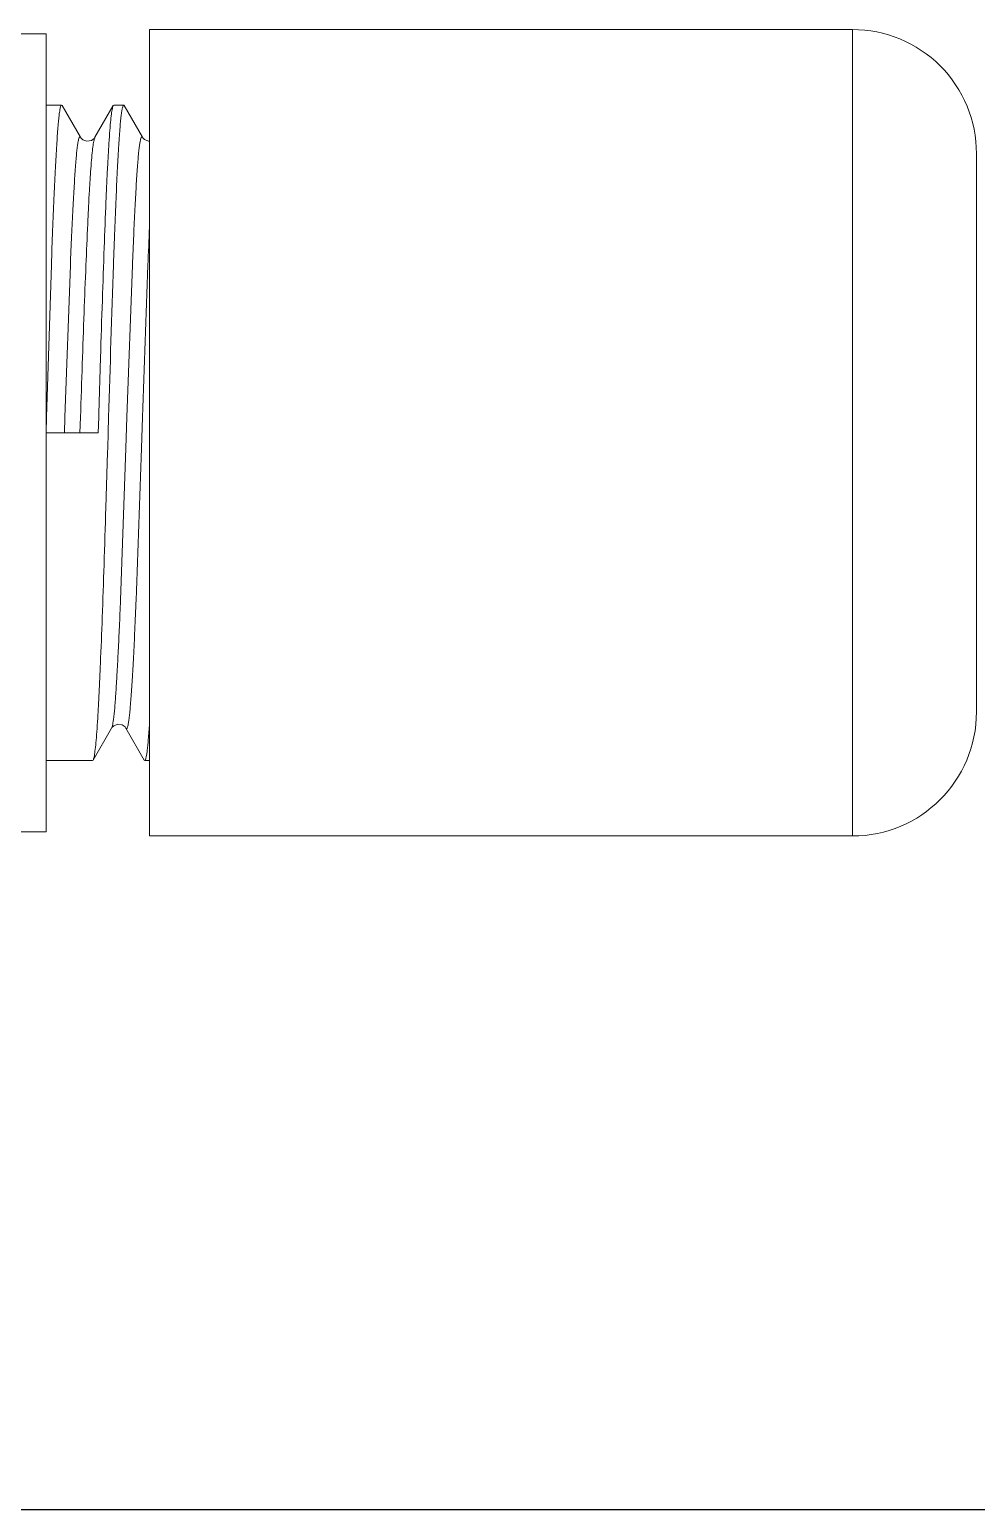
# Model space of a CAD drawing. Header units: millimetres. Extents: x 5106 to 6716, y 1990 to 3063.
# Drawn here: x 6447.65 to 6458.82, y 2514.32 to 2531.77 of the extents above; entities that cross this region are included whole.
import ezdxf

# ---------------------------------------------------------------- set-up
doc = ezdxf.new("R2010")
doc.units = ezdxf.units.MM
doc.layers.add('_TCH_MASK', color=7, linetype='Continuous', lineweight=0)
doc.layers.add('图框_标题栏属性', color=1, linetype='Continuous', lineweight=0)

# ---------------------------------------------------------------- blocks, each defined once
blk = doc.blocks.new('4')
at = {"layer": '_TCH_MASK', "color": 7, "linetype": 'Continuous'}
for p, q in [((3390.447, 4300.528), (3400.971, 4300.528)), ((3388.108, 4298.19), (3388.108, 4284.938)), ((3403.309, 4298.19), (3403.309, 4284.938)), ((3388.108, 4284.938), (3403.309, 4284.938)), ((3389.531, 4284.938), (3389.531, 4284.85)), ((3389.54, 4284.84), (3389.531, 4284.85)), ((3389.54, 4284.84), (3390.139, 4284.493)), ((3401.28, 4284.805), (3401.279, 4284.806)), ((3401.879, 4284.459), (3401.28, 4284.805)), ((3390.14, 4284.493), (3390.139, 4284.493)), ((3401.887, 4284.451), (3401.879, 4284.46)), ((3401.887, 4284.45), (3401.887, 4284.264)), ((3390.14, 4284.221), (3389.54, 4283.874)), ((3390.14, 4284.221), (3390.14, 4284.221)), ((3395.709, 4284.158), (3395.416, 4284.149)), ((3395.709, 4284.158), (3396.002, 4284.167)), ((3401.28, 4283.908), (3401.879, 4284.255)), ((3401.887, 4284.263), (3401.879, 4284.254)), ((3389.54, 4283.875), (3389.531, 4283.864)), ((3389.531, 4283.864), (3389.531, 4282.989)), ((3396.002, 4283.98), (3395.709, 4283.971)), ((3395.709, 4283.971), (3395.709, 4282.989)), ((3401.878, 4283.291), (3401.279, 4283.637)), ((3401.887, 4283.281), (3401.878, 4283.291)), ((3401.887, 4283.281), (3401.887, 4282.989)), ((3388.186, 4282.989), (3388.186, 4265.917)), ((3403.231, 4282.989), (3388.186, 4282.989)), ((3395.713, 4282.989), (3396.002, 4282.998)), ((3396.002, 4282.998), (3398.874, 4283.088)), ((3403.231, 4282.989), (3403.231, 4265.917))]:
    blk.add_line(p, q, dxfattribs=at)
at = {"layer": '_TCH_MASK', "color": 9, "linetype": 'Continuous'}
for p, q in [((3403.309, 4298.19), (3388.108, 4298.19)), ((3395.416, 4284.786), (3396.001, 4284.805)), ((3396.001, 4284.513), (3398.867, 4284.615)), ((3392.552, 4284.392), (3395.416, 4284.493)), ((3395.416, 4284.493), (3396.001, 4284.513)), ((3395.709, 4283.627), (3396.001, 4283.637)), ((3395.709, 4283.333), (3396.001, 4283.343)), ((3396.001, 4283.343), (3398.867, 4283.445))]:
    blk.add_line(p, q, dxfattribs=at)
at = {"layer": '_TCH_MASK', "color": 7, "linetype": 'Continuous'}
for points in [[(3401.279, 4284.806), (3401.269, 4284.812), (3401.236, 4284.845), (3401.205, 4284.918), (3401.208, 4284.938)], [(3390.14, 4284.493), (3390.164, 4284.476), (3390.201, 4284.425), (3390.216, 4284.341), (3390.187, 4284.265), (3390.153, 4284.23), (3390.14, 4284.221)], [(3401.279, 4283.637), (3401.267, 4283.645), (3401.233, 4283.682), (3401.205, 4283.759), (3401.22, 4283.842), (3401.257, 4283.892), (3401.28, 4283.908)]]:
    blk.add_lwpolyline(points, dxfattribs=at)
for centre, radius, start, end in [((3390.447, 4298.19), 2.339, 90.0003, 179.9997), ((3400.971, 4298.19), 2.339, 0, 90), ((3376.218, 4952.866), 668.992, 271.694661, 271.940783)]:
    blk.add_arc(centre, radius, start, end, dxfattribs=at)
at = {"layer": '_TCH_MASK', "color": 9, "linetype": 'Continuous'}
for centre, radius, start, end in [((3376.42, 4869.446), 584.969, 271.918275, 272.199122), ((3394.336, 4401.779), 116.959, 272.21992, 272.57067), ((3405.071, 3975.986), 308.951, 91.7908, 92.32244)]:
    blk.add_arc(centre, radius, start, end, dxfattribs=at)
at = {"layer": '_TCH_MASK', "color": 7, "linetype": 'Continuous'}
for points, knots in [([(3389.531, 4284.85), (3389.531, 4284.855), (3389.55, 4284.865), (3389.581, 4284.873), (3389.638, 4284.884), (3389.714, 4284.894), (3389.812, 4284.905), (3389.985, 4284.921), (3390.125, 4284.931), (3390.225, 4284.938)], [0, 0, 0, 0, 0.022073, 0.071528, 0.151195, 0.261336, 0.401803, 0.572135, 1, 1, 1, 1]), ([(3398.874, 4284.259), (3399.093, 4284.266), (3399.51, 4284.281), (3400.1, 4284.305), (3400.616, 4284.329), (3400.997, 4284.349), (3401.259, 4284.366), (3401.421, 4284.378), (3401.56, 4284.389), (3401.674, 4284.401), (3401.762, 4284.413), (3401.829, 4284.425), (3401.865, 4284.434), (3401.887, 4284.445), (3401.887, 4284.451)], [0, 0, 0, 0, 0.217226, 0.41344, 0.585386, 0.730214, 0.791696, 0.84554, 0.891529, 0.929493, 0.959283, 0.980833, 0.994183, 1, 1, 1, 1]), ([(3395.416, 4284.149), (3395.042, 4284.137), (3394.309, 4284.114), (3393.247, 4284.082), (3392.267, 4284.049), (3391.517, 4284.019), (3390.984, 4283.995), (3390.641, 4283.978), (3390.341, 4283.962), (3390.087, 4283.946), (3389.879, 4283.93), (3389.721, 4283.913), (3389.62, 4283.898), (3389.566, 4283.885), (3389.547, 4283.878), (3389.54, 4283.875)], [0, 0, 0, 0, 0.190801, 0.373467, 0.541915, 0.690473, 0.755705, 0.814159, 0.865338, 0.908821, 0.944248, 0.971349, 0.989932, 0.996018, 1, 1, 1, 1]), ([(3401.879, 4284.254), (3401.873, 4284.25), (3401.854, 4284.244), (3401.801, 4284.231), (3401.702, 4284.217), (3401.545, 4284.2), (3401.339, 4284.184), (3401.085, 4284.167), (3400.785, 4284.15), (3400.443, 4284.133), (3399.909, 4284.11), (3399.159, 4284.081), (3398.177, 4284.047), (3397.112, 4284.013), (3396.377, 4283.991), (3396.002, 4283.98)], [0, 0, 0, 0, 0.003795, 0.0097, 0.027966, 0.054814, 0.090049, 0.133395, 0.184487, 0.242902, 0.308146, 0.456863, 0.625622, 0.808709, 1, 1, 1, 1]), ([(3398.874, 4283.088), (3399.093, 4283.095), (3399.51, 4283.11), (3400.099, 4283.135), (3400.616, 4283.159), (3400.997, 4283.18), (3401.259, 4283.196), (3401.421, 4283.207), (3401.56, 4283.219), (3401.674, 4283.23), (3401.762, 4283.242), (3401.829, 4283.254), (3401.865, 4283.264), (3401.887, 4283.275), (3401.887, 4283.281)], [0, 0, 0, 0, 0.217197, 0.413392, 0.585319, 0.730122, 0.791586, 0.845414, 0.89139, 0.929348, 0.959143, 0.980711, 0.994102, 1, 1, 1, 1])]:
    blk.add_open_spline(points, degree=3, knots=knots, dxfattribs=at)
at = {"layer": '_TCH_MASK', "color": 9, "linetype": 'Continuous'}
for points, knots in [([(3390.139, 4284.493), (3390.137, 4284.495), (3390.132, 4284.498), (3390.128, 4284.51), (3390.152, 4284.522), (3390.186, 4284.531), (3390.247, 4284.542), (3390.328, 4284.553), (3390.432, 4284.565), (3390.558, 4284.577), (3390.705, 4284.589), (3390.873, 4284.601), (3391.061, 4284.613), (3391.268, 4284.625), (3391.579, 4284.642), (3392.009, 4284.661), (3392.364, 4284.676), (3392.552, 4284.683)], [0, 0, 0, 0, 0.003939, 0.00648, 0.013785, 0.029366, 0.053958, 0.08766, 0.130425, 0.182121, 0.242506, 0.311293, 0.388185, 0.472857, 0.56496, 0.769974, 1, 1, 1, 1]), ([(3398.867, 4284.615), (3399.054, 4284.622), (3399.408, 4284.638), (3399.906, 4284.662), (3400.279, 4284.681), (3400.541, 4284.697), (3400.708, 4284.709), (3400.855, 4284.72), (3400.982, 4284.732), (3401.086, 4284.744), (3401.169, 4284.756), (3401.229, 4284.768), (3401.266, 4284.778), (3401.283, 4284.787), (3401.289, 4284.793), (3401.287, 4284.801), (3401.282, 4284.804), (3401.28, 4284.805)], [0, 0, 0, 0, 0.229519, 0.434083, 0.610345, 0.687016, 0.755649, 0.815981, 0.867779, 0.910834, 0.944978, 0.970087, 0.986141, 0.990912, 0.993875, 0.996285, 1, 1, 1, 1]), ([(3390.14, 4284.221), (3390.149, 4284.226), (3390.174, 4284.234), (3390.22, 4284.245), (3390.284, 4284.255), (3390.404, 4284.271), (3390.596, 4284.288), (3390.875, 4284.308), (3391.217, 4284.328), (3391.616, 4284.349), (3392.067, 4284.371), (3392.385, 4284.385), (3392.552, 4284.392)], [0, 0, 0, 0, 0.012532, 0.032103, 0.058837, 0.092728, 0.181701, 0.297942, 0.439861, 0.605603, 0.793088, 1, 1, 1, 1]), ([(3396.001, 4283.637), (3396.337, 4283.647), (3396.995, 4283.668), (3397.949, 4283.703), (3398.828, 4283.737), (3399.501, 4283.765), (3399.98, 4283.788), (3400.288, 4283.804), (3400.557, 4283.822), (3400.786, 4283.839), (3400.972, 4283.856), (3401.115, 4283.872), (3401.206, 4283.886), (3401.256, 4283.898), (3401.273, 4283.905), (3401.28, 4283.908)], [0, 0, 0, 0, 0.190704, 0.373177, 0.541383, 0.689821, 0.755042, 0.813478, 0.864633, 0.908117, 0.943614, 0.970855, 0.989657, 0.99587, 1, 1, 1, 1]), ([(3398.867, 4283.445), (3399.054, 4283.452), (3399.409, 4283.468), (3399.839, 4283.489), (3400.15, 4283.506), (3400.357, 4283.517), (3400.544, 4283.529), (3400.712, 4283.54), (3400.858, 4283.552), (3400.984, 4283.563), (3401.088, 4283.575), (3401.171, 4283.586), (3401.23, 4283.598), (3401.267, 4283.608), (3401.283, 4283.618), (3401.29, 4283.625), (3401.287, 4283.633), (3401.282, 4283.636), (3401.279, 4283.637)], [0, 0, 0, 0, 0.229818, 0.43479, 0.526839, 0.611369, 0.688043, 0.756575, 0.81673, 0.868292, 0.911074, 0.944948, 0.969823, 0.985745, 0.990515, 0.993545, 0.996113, 1, 1, 1, 1])]:
    blk.add_open_spline(points, degree=3, knots=knots, dxfattribs=at)

msp = doc.modelspace()

# ---------------------------------------------------------------- linework, layer by layer
msp.add_lwpolyline([(6338.622, 2514.32), (6471.088, 2514.32)])

# ---------------------------------------------------------------- block references
at = {"layer": '图框_标题栏属性', "color": 7, "linetype": 'ByBlock', "lineweight": 0, "xscale": -0.6254865989469544, "yscale": 0.6254865989469544, "zscale": 0.6254865989469544, "rotation": 270.0000000000001}
msp.add_blockref('4', (3768.893, 403.044), dxfattribs=at)

doc.saveas('drawing.dxf')
